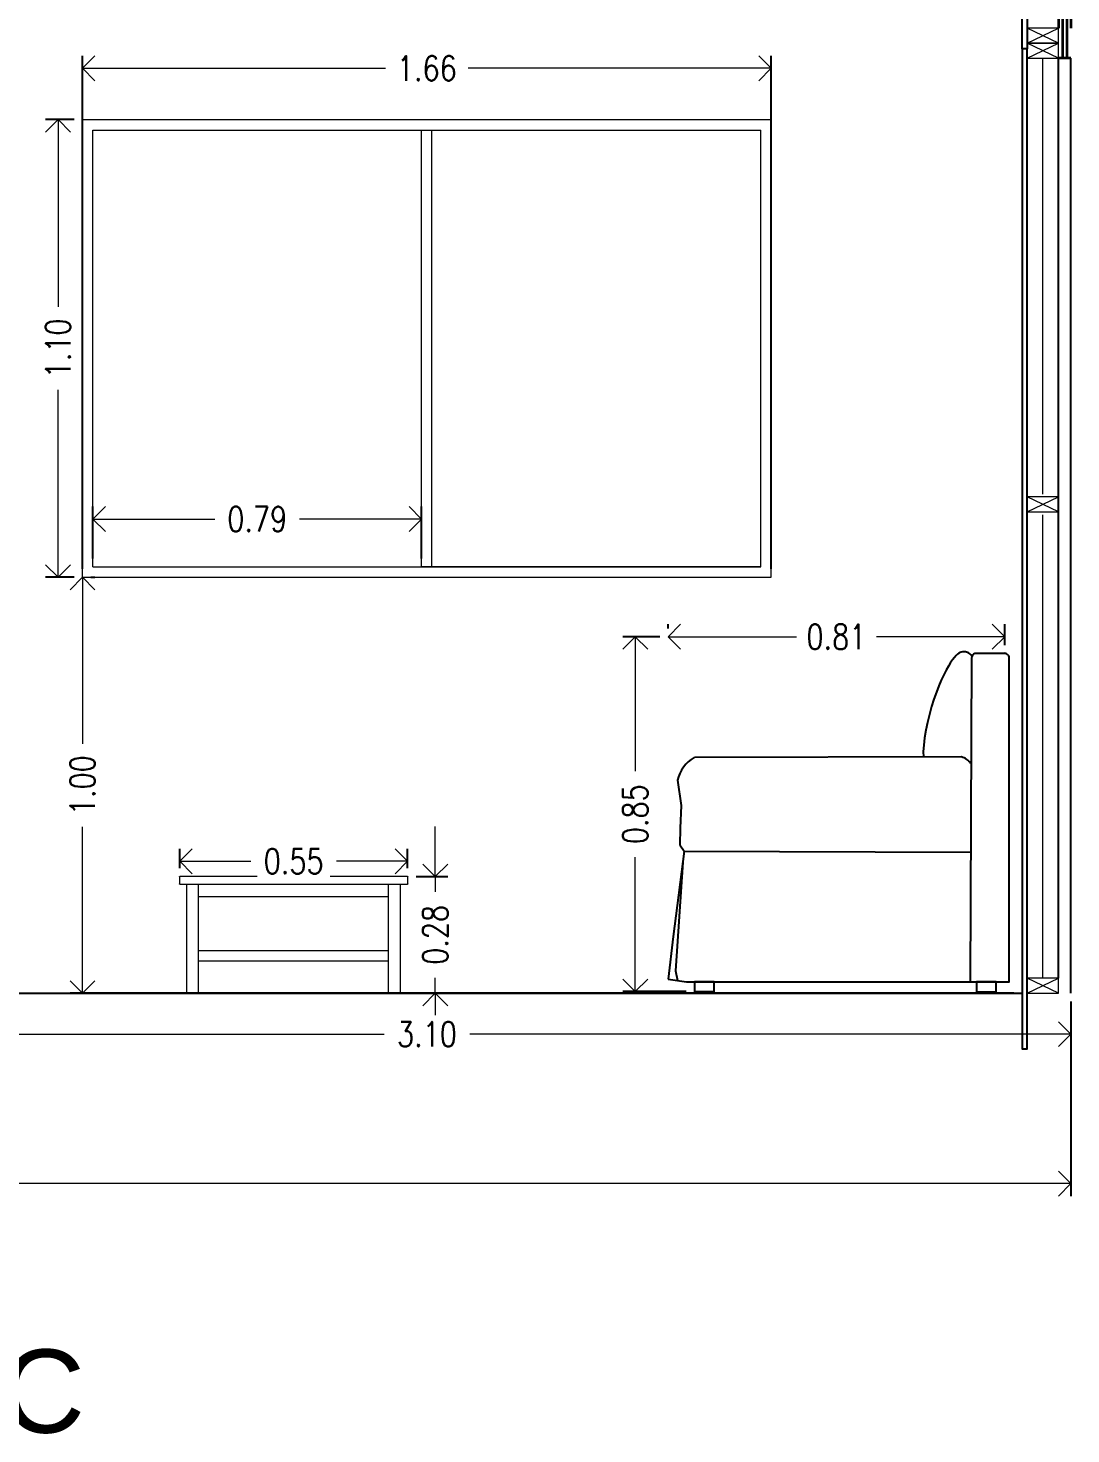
# Model space of a CAD drawing. Header units: inches. Extents: x -102.5 to -49.9, y 36.2 to 69.9.
# Drawn here: x -60.596 to -58.088, y 57.181 to 60.561 of the extents above; entities that cross this region are included whole.
import ezdxf

# ---------------------------------------------------------------- set-up
doc = ezdxf.new("R2010")
doc.units = ezdxf.units.IN
doc.header["$MEASUREMENT"] = 0
doc.layers.get('DEFPOINTS').update_dxf_attribs({"color": 210})
for name, color, linetype, lineweight in [('A-ANNO-DIMS', 3, 'Continuous', 18), ('A-DETL-MCUT', 4, 'Continuous', 25), ('A-ELEV-MBE1', 7, 'Continuous', 35), ('A-ELEV-MBE2', 4, 'Continuous', 25), ('A-WALL-PATT', 8, 'Continuous', 18), ('A-WALL-STUD', 3, 'Continuous', 18), ('arredi', 7, 'Continuous', 20)]:
    doc.layers.add(name, color=color, linetype=linetype, lineweight=lineweight)
doc.styles.add('E-ROMANS', font='romans.shx', dxfattribs={"width": 0.8})
doc.styles.get("Standard").update_dxf_attribs({"font": 'Arial.ttf'})
doc.dimstyles.new('Fabio1', dxfattribs={"dimscale": 0.001, "dimtxt": 60, "dimasz": 60, "dimexe": 30, "dimexo": 20, "dimgap": 30, "dimtad": 0, "dimzin": 0, "dimdsep": 46, "dimtxsty": 'E-ROMANS', "dimblk": 'OPEN90', "dimcen": 90, "dimclrd": 3, "dimclre": 3, "dimclrt": 3, "dimadec": 0, "dimazin": 0, "dimtfac": 1, "dimtmove": 1, "dimatfit": 3, "dimldrblk": 'OPEN90', "dimfxl": 1, "dimtfill": 1, "dimtolj": 1, "dimtzin": 0, "dimlwd": -1, "dimarcsym": 0})

# ---------------------------------------------------------------- blocks, each defined once
blk = doc.blocks.new('族几何图形组合_2633-Back')
at = {"layer": 'arredi'}
for p, q in [((-450, 459), (-450, 431)), ((449, 460), (-449, 460)), ((450, 431), (450, 459)), ((-449, 430), (449, 430))]:
    blk.add_line(p, q, dxfattribs=at)
for points, knots in [([(-450, 459), (-450, 459.1), (-450, 459.3), (-449.9, 459.5), (-449.8, 459.7), (-449.6, 459.8), (-449.5, 459.9), (-449.4, 459.9), (-449.3, 460), (-449.3, 460)], [0, 0, 0, 0, 0.1666667, 0.3333333, 0.4583333, 0.5833333, 0.6666667, 0.75, 0.8333294, 0.8333294, 0.8333294, 0.8333294]), ([(449.3, 460), (449.3, 460), (449.4, 459.9), (449.5, 459.9), (449.6, 459.8), (449.8, 459.7), (449.9, 459.5), (450, 459.3), (450, 459.1), (450, 459)], [-0.8333294, -0.8333294, -0.8333294, -0.8333294, -0.75, -0.6666667, -0.5833333, -0.4583333, -0.3333333, -0.1666667, 0, 0, 0, 0]), ([(-449.3, 430), (-449.3, 430), (-449.4, 430.1), (-449.5, 430.1), (-449.6, 430.2), (-449.7, 430.3), (-449.9, 430.5), (-450, 430.7), (-450, 430.9), (-450, 431)], [0.1666695, 0.1666695, 0.1666695, 0.1666695, 0.25, 0.3333333, 0.4166667, 0.5, 0.6666667, 0.8333333, 1, 1, 1, 1]), ([(450, 431), (450, 430.9), (450, 430.7), (449.9, 430.5), (449.7, 430.3), (449.6, 430.2), (449.5, 430.1), (449.4, 430.1), (449.3, 430), (449.3, 430)], [-1, -1, -1, -1, -0.8333333, -0.6666667, -0.5, -0.4166667, -0.3333333, -0.25, -0.1666695, -0.1666695, -0.1666695, -0.1666695])]:
    blk.add_open_spline(points, degree=3, knots=knots, dxfattribs=at)
for points in [[(-449.3, 460), (-449.2, 460), (-449.1, 460), (-449, 460)], [(449, 460), (449.1, 460), (449.2, 460), (449.3, 460)], [(-449, 430), (-449.1, 430), (-449.2, 430), (-449.3, 430)], [(449.3, 430), (449.2, 430), (449.1, 430), (449, 430)]]:
    blk.add_open_spline(points, degree=3, dxfattribs=at)
blk = doc.blocks.new('_Open90')
at = {"color": 0, "linetype": 'ByBlock', "lineweight": -2}
for p, q in [((0, 0), (-1, 0)), ((-0.5, 0.5), (0, 0)), ((0, 0), (-0.5, -0.5))]:
    blk.add_line(p, q, dxfattribs=at)
blk = doc.blocks.new('*D1438')
at = {"layer": 'A-ANNO-DIMS', "color": 3, "lineweight": -2, "transparency": 16777216}
for p, q in [((-60.4453, 59.2406), (-60.4353, 59.2406)), ((-58.2256, 58.2406), (-60.4953, 58.2406))]:
    blk.add_line(p, q, dxfattribs=at)
at = {"layer": 'A-ANNO-DIMS', "color": 3, "transparency": 16777216}
for p, q in [((-60.4653, 59.1806), (-60.4653, 58.8403)), ((-60.4653, 58.3006), (-60.4653, 58.6408))]:
    blk.add_line(p, q, dxfattribs=at)
at = {"layer": 'DEFPOINTS', "color": 0, "transparency": 16777216}
for p in [(-60.4653, 59.2406), (-60.4653, 58.2406), (-58.2056, 58.2406)]:
    blk.add_point(p, dxfattribs=at)
at = {"layer": 'A-ANNO-DIMS', "color": 3, "transparency": 16777216, "xscale": 0.06, "yscale": 0.06, "zscale": 0.06}
for p, rotation in [((-60.4653, 59.2406), 90), ((-60.4653, 58.2406), 270)]:
    blk.add_blockref('_Open90', p, dxfattribs=dict(at, rotation=rotation))
at = {"layer": 'A-ANNO-DIMS', "color": 3, "transparency": 16777216, "insert": (-60.4653, 58.7406), "char_height": 0.06, "attachment_point": 5, "rotation": 90, "style": 'E-ROMANS', "bg_fill": 3, "box_fill_scale": 1.25, "bg_fill_color": 256, "bg_fill_true_color": 13158600, "bg_fill_transparency": 0}
blk.add_mtext('\\A1;1.00', dxfattribs=at)
blk = doc.blocks.new('*D1439')
at = {"layer": 'A-ANNO-DIMS', "color": 3, "lineweight": -2, "transparency": 16777216}
for p, q in [((-60.2316, 58.541), (-60.2316, 58.5877)), ((-59.6834, 58.541), (-59.6834, 58.5877))]:
    blk.add_line(p, q, dxfattribs=at)
at = {"layer": 'A-ANNO-DIMS', "color": 3, "transparency": 16777216}
for p, q in [((-60.1716, 58.5577), (-60.0607, 58.5577)), ((-59.7434, 58.5577), (-59.8544, 58.5577))]:
    blk.add_line(p, q, dxfattribs=at)
at = {"layer": 'DEFPOINTS', "color": 0, "transparency": 16777216}
for p in [(-59.6834, 58.5577), (-60.2316, 58.521), (-59.6834, 58.521)]:
    blk.add_point(p, dxfattribs=at)
at = {"layer": 'A-ANNO-DIMS', "color": 3, "transparency": 16777216, "xscale": 0.06, "yscale": 0.06, "zscale": 0.06, "rotation": 180}
blk.add_blockref('_Open90', (-60.2316, 58.5577), dxfattribs=at)
at = {"layer": 'A-ANNO-DIMS', "color": 3, "transparency": 16777216, "xscale": 0.06, "yscale": 0.06, "zscale": 0.06}
blk.add_blockref('_Open90', (-59.6834, 58.5577), dxfattribs=at)
at = {"layer": 'A-ANNO-DIMS', "color": 3, "transparency": 16777216, "insert": (-59.9575, 58.5577), "char_height": 0.06, "attachment_point": 5, "style": 'E-ROMANS', "bg_fill": 3, "box_fill_scale": 1.25, "bg_fill_color": 256, "bg_fill_true_color": 13158600, "bg_fill_transparency": 0}
blk.add_mtext('\\A1;0.55', dxfattribs=at)
blk = doc.blocks.new('*D1440')
at = {"layer": 'A-ANNO-DIMS', "color": 3, "transparency": 16777216}
for p, q in [((-59.617, 58.581), (-59.617, 58.641)), ((-59.617, 58.521), (-59.617, 58.4839)), ((-59.617, 58.2406), (-59.617, 58.2776)), ((-59.617, 58.1806), (-59.617, 58.1206))]:
    blk.add_line(p, q, dxfattribs=at)
at = {"layer": 'A-ANNO-DIMS', "color": 3, "lineweight": -2, "transparency": 16777216}
for p, q in [((-59.6632, 58.521), (-59.587, 58.521)), ((-58.2256, 58.2406), (-59.647, 58.2406))]:
    blk.add_line(p, q, dxfattribs=at)
at = {"layer": 'DEFPOINTS', "color": 0, "transparency": 16777216}
for p in [(-59.6832, 58.521), (-59.617, 58.2406), (-58.2056, 58.2406)]:
    blk.add_point(p, dxfattribs=at)
at = {"layer": 'A-ANNO-DIMS', "color": 3, "transparency": 16777216, "xscale": 0.06, "yscale": 0.06, "zscale": 0.06}
for p, rotation in [((-59.617, 58.521), 270), ((-59.617, 58.2406), 90)]:
    blk.add_blockref('_Open90', p, dxfattribs=dict(at, rotation=rotation))
at = {"layer": 'A-ANNO-DIMS', "color": 3, "transparency": 16777216, "insert": (-59.617, 58.3808), "char_height": 0.06, "attachment_point": 5, "rotation": 90, "style": 'E-ROMANS', "bg_fill": 3, "box_fill_scale": 1.25, "bg_fill_color": 256, "bg_fill_true_color": 13158600, "bg_fill_transparency": 0}
blk.add_mtext('\\A1;0.28', dxfattribs=at)
blk = doc.blocks.new('*D1441')
at = {"layer": 'A-ANNO-DIMS', "color": 3, "lineweight": -2, "transparency": 16777216}
for p, q in [((-59.0571, 59.1174), (-59.0571, 59.1274)), ((-58.2477, 59.0775), (-58.2477, 59.1274))]:
    blk.add_line(p, q, dxfattribs=at)
at = {"layer": 'A-ANNO-DIMS', "color": 3, "transparency": 16777216}
for p, q in [((-58.9971, 59.0974), (-58.7487, 59.0974)), ((-58.3077, 59.0974), (-58.5561, 59.0974))]:
    blk.add_line(p, q, dxfattribs=at)
at = {"layer": 'DEFPOINTS', "color": 0, "transparency": 16777216}
for p in [(-59.0571, 59.0974), (-59.0571, 59.0974), (-58.2477, 59.0575)]:
    blk.add_point(p, dxfattribs=at)
at = {"layer": 'A-ANNO-DIMS', "color": 3, "transparency": 16777216, "xscale": 0.06, "yscale": 0.06, "zscale": 0.06, "rotation": 180}
blk.add_blockref('_Open90', (-59.0571, 59.0974), dxfattribs=at)
at = {"layer": 'A-ANNO-DIMS', "color": 3, "transparency": 16777216, "xscale": 0.06, "yscale": 0.06, "zscale": 0.06}
blk.add_blockref('_Open90', (-58.2477, 59.0974), dxfattribs=at)
at = {"layer": 'A-ANNO-DIMS', "color": 3, "transparency": 16777216, "insert": (-58.6524, 59.0974), "char_height": 0.06, "attachment_point": 5, "style": 'E-ROMANS', "bg_fill": 3, "box_fill_scale": 1.25, "bg_fill_color": 256, "bg_fill_true_color": 13158600, "bg_fill_transparency": 0}
blk.add_mtext('\\A1;0.81', dxfattribs=at)
blk = doc.blocks.new('*D1442')
at = {"layer": 'A-ANNO-DIMS', "color": 3, "lineweight": -2, "transparency": 16777216}
for p, q in [((-59.0771, 59.0974), (-59.166, 59.0974)), ((-59.0139, 58.2443), (-59.166, 58.2443))]:
    blk.add_line(p, q, dxfattribs=at)
at = {"layer": 'A-ANNO-DIMS', "color": 3, "transparency": 16777216}
for p, q in [((-59.136, 59.0374), (-59.136, 58.774)), ((-59.136, 58.3043), (-59.136, 58.5677))]:
    blk.add_line(p, q, dxfattribs=at)
at = {"layer": 'DEFPOINTS', "color": 0, "transparency": 16777216}
for p in [(-59.136, 59.0974), (-59.0571, 59.0974), (-58.9939, 58.2443)]:
    blk.add_point(p, dxfattribs=at)
at = {"layer": 'A-ANNO-DIMS', "color": 3, "transparency": 16777216, "xscale": 0.06, "yscale": 0.06, "zscale": 0.06}
for p, rotation in [((-59.136, 59.0974), 90), ((-59.136, 58.2443), 270)]:
    blk.add_blockref('_Open90', p, dxfattribs=dict(at, rotation=rotation))
at = {"layer": 'A-ANNO-DIMS', "color": 3, "transparency": 16777216, "insert": (-59.136, 58.6708), "char_height": 0.06, "attachment_point": 5, "rotation": 90, "style": 'E-ROMANS', "bg_fill": 3, "box_fill_scale": 1.25, "bg_fill_color": 256, "bg_fill_true_color": 13158600, "bg_fill_transparency": 0}
blk.add_mtext('\\A1;0.85', dxfattribs=at)
blk = doc.blocks.new('*D1428')
at = {"layer": 'A-ANNO-DIMS', "color": 3, "lineweight": -2, "transparency": 16777216}
for p, q in [((-60.4653, 59.2606), (-60.4653, 60.4939)), ((-58.8092, 59.2606), (-58.8092, 60.4939))]:
    blk.add_line(p, q, dxfattribs=at)
at = {"layer": 'A-ANNO-DIMS', "color": 3, "transparency": 16777216}
for p, q in [((-60.4053, 60.4639), (-59.737, 60.4639)), ((-58.8692, 60.4639), (-59.5376, 60.4639))]:
    blk.add_line(p, q, dxfattribs=at)
at = {"layer": 'DEFPOINTS', "color": 0, "transparency": 16777216}
for p in [(-58.8092, 60.4639), (-60.4653, 59.2406), (-58.8092, 59.2406)]:
    blk.add_point(p, dxfattribs=at)
at = {"layer": 'A-ANNO-DIMS', "color": 3, "transparency": 16777216, "xscale": 0.06, "yscale": 0.06, "zscale": 0.06, "rotation": 180}
blk.add_blockref('_Open90', (-60.4653, 60.4639), dxfattribs=at)
at = {"layer": 'A-ANNO-DIMS', "color": 3, "transparency": 16777216, "xscale": 0.06, "yscale": 0.06, "zscale": 0.06}
blk.add_blockref('_Open90', (-58.8092, 60.4639), dxfattribs=at)
at = {"layer": 'A-ANNO-DIMS', "color": 3, "transparency": 16777216, "insert": (-59.6373, 60.4639), "char_height": 0.06, "attachment_point": 5, "style": 'E-ROMANS', "bg_fill": 3, "box_fill_scale": 1.25, "bg_fill_color": 256, "bg_fill_true_color": 13158600, "bg_fill_transparency": 0}
blk.add_mtext('\\A1;1.66', dxfattribs=at)
blk = doc.blocks.new('*D1429')
at = {"layer": 'A-ANNO-DIMS', "color": 3, "lineweight": -2, "transparency": 16777216}
for p, q in [((-60.4853, 60.3406), (-60.5542, 60.3406)), ((-60.4853, 59.2406), (-60.5542, 59.2406))]:
    blk.add_line(p, q, dxfattribs=at)
at = {"layer": 'A-ANNO-DIMS', "color": 3, "transparency": 16777216}
for p, q in [((-60.5242, 60.2806), (-60.5242, 59.8903)), ((-60.5242, 59.3006), (-60.5242, 59.6908))]:
    blk.add_line(p, q, dxfattribs=at)
at = {"layer": 'DEFPOINTS', "color": 0, "transparency": 16777216}
for p in [(-60.4653, 60.3406), (-60.5242, 59.2406), (-60.4653, 59.2406)]:
    blk.add_point(p, dxfattribs=at)
at = {"layer": 'A-ANNO-DIMS', "color": 3, "transparency": 16777216, "xscale": 0.06, "yscale": 0.06, "zscale": 0.06}
for p, rotation in [((-60.5242, 60.3406), 90), ((-60.5242, 59.2406), 270)]:
    blk.add_blockref('_Open90', p, dxfattribs=dict(at, rotation=rotation))
at = {"layer": 'A-ANNO-DIMS', "color": 3, "transparency": 16777216, "insert": (-60.5242, 59.7906), "char_height": 0.06, "attachment_point": 5, "rotation": 90, "style": 'E-ROMANS', "bg_fill": 3, "box_fill_scale": 1.25, "bg_fill_color": 256, "bg_fill_true_color": 13158600, "bg_fill_transparency": 0}
blk.add_mtext('\\A1;1.10', dxfattribs=at)
blk = doc.blocks.new('*D1430')
at = {"layer": 'A-ANNO-DIMS', "color": 3, "lineweight": -2, "transparency": 16777216}
for p, q in [((-60.4403, 59.2856), (-60.4403, 59.4104)), ((-59.6499, 59.2856), (-59.6499, 59.4104))]:
    blk.add_line(p, q, dxfattribs=at)
at = {"layer": 'A-ANNO-DIMS', "color": 3, "transparency": 16777216}
for p, q in [((-60.3803, 59.3804), (-60.1471, 59.3804)), ((-59.7099, 59.3804), (-59.9431, 59.3804))]:
    blk.add_line(p, q, dxfattribs=at)
at = {"layer": 'DEFPOINTS', "color": 0, "transparency": 16777216}
for p in [(-59.6499, 59.3804), (-60.4403, 59.2656), (-59.6499, 59.2656)]:
    blk.add_point(p, dxfattribs=at)
at = {"layer": 'A-ANNO-DIMS', "color": 3, "transparency": 16777216, "xscale": 0.06, "yscale": 0.06, "zscale": 0.06, "rotation": 180}
blk.add_blockref('_Open90', (-60.4403, 59.3804), dxfattribs=at)
at = {"layer": 'A-ANNO-DIMS', "color": 3, "transparency": 16777216, "xscale": 0.06, "yscale": 0.06, "zscale": 0.06}
blk.add_blockref('_Open90', (-59.6499, 59.3804), dxfattribs=at)
at = {"layer": 'A-ANNO-DIMS', "color": 3, "transparency": 16777216, "insert": (-60.0451, 59.3804), "char_height": 0.06, "attachment_point": 5, "style": 'E-ROMANS', "bg_fill": 3, "box_fill_scale": 1.25, "bg_fill_color": 256, "bg_fill_true_color": 13158600, "bg_fill_transparency": 0}
blk.add_mtext('\\A1;0.79', dxfattribs=at)
blk = doc.blocks.new('*D1412')
at = {"layer": 'A-ANNO-DIMS', "color": 3, "lineweight": -2, "transparency": 16777216}
for p, q in [((-61.1855, 58.2206), (-61.1855, 58.1121)), ((-58.0885, 58.2206), (-58.0885, 58.1121))]:
    blk.add_line(p, q, dxfattribs=at)
at = {"layer": 'A-ANNO-DIMS', "color": 3, "transparency": 16777216}
for p, q in [((-61.1255, 58.1421), (-59.7401, 58.1421)), ((-58.1485, 58.1421), (-59.5338, 58.1421))]:
    blk.add_line(p, q, dxfattribs=at)
at = {"layer": 'DEFPOINTS', "color": 0, "transparency": 16777216}
for p in [(-61.1855, 58.2406), (-58.0885, 58.2406), (-58.0885, 58.1421)]:
    blk.add_point(p, dxfattribs=at)
at = {"layer": 'A-ANNO-DIMS', "color": 3, "transparency": 16777216, "xscale": 0.06, "yscale": 0.06, "zscale": 0.06, "rotation": 180}
blk.add_blockref('_Open90', (-61.1855, 58.1421), dxfattribs=at)
at = {"layer": 'A-ANNO-DIMS', "color": 3, "transparency": 16777216, "xscale": 0.06, "yscale": 0.06, "zscale": 0.06}
blk.add_blockref('_Open90', (-58.0885, 58.1421), dxfattribs=at)
at = {"layer": 'A-ANNO-DIMS', "color": 3, "transparency": 16777216, "insert": (-59.637, 58.1421), "char_height": 0.06, "attachment_point": 5, "style": 'E-ROMANS', "bg_fill": 3, "box_fill_scale": 1.25, "bg_fill_color": 256, "bg_fill_true_color": 13158600, "bg_fill_transparency": 0}
blk.add_mtext('\\A1;3.10', dxfattribs=at)
blk = doc.blocks.new('*D1400')
at = {"layer": 'A-ANNO-DIMS', "color": 3, "lineweight": -2, "transparency": 16777216}
for p, q in [((-64.3995, 58.0921), (-64.3995, 57.753)), ((-58.0885, 58.1221), (-58.0885, 57.753))]:
    blk.add_line(p, q, dxfattribs=at)
at = {"layer": 'A-ANNO-DIMS', "color": 3, "transparency": 16777216}
for p, q in [((-64.3395, 57.783), (-61.3391, 57.783)), ((-58.1485, 57.783), (-61.1489, 57.783))]:
    blk.add_line(p, q, dxfattribs=at)
at = {"layer": 'DEFPOINTS', "color": 0, "transparency": 16777216}
for p in [(-58.0885, 58.1421), (-64.3995, 58.1121), (-58.0885, 57.783)]:
    blk.add_point(p, dxfattribs=at)
at = {"layer": 'A-ANNO-DIMS', "color": 3, "transparency": 16777216, "xscale": 0.06, "yscale": 0.06, "zscale": 0.06, "rotation": 180}
blk.add_blockref('_Open90', (-64.3995, 57.783), dxfattribs=at)
at = {"layer": 'A-ANNO-DIMS', "color": 3, "transparency": 16777216, "xscale": 0.06, "yscale": 0.06, "zscale": 0.06}
blk.add_blockref('_Open90', (-58.0885, 57.783), dxfattribs=at)
at = {"layer": 'A-ANNO-DIMS', "color": 3, "transparency": 16777216, "insert": (-61.244, 57.783), "char_height": 0.06, "attachment_point": 5, "style": 'E-ROMANS', "bg_fill": 3, "box_fill_scale": 1.25, "bg_fill_color": 256, "bg_fill_true_color": 13158600, "bg_fill_transparency": 0}
blk.add_mtext('\\A1;6.31', dxfattribs=at)

msp = doc.modelspace()

# ---------------------------------------------------------------- linework, layer by layer
at = {"color": 7}
for p, q in [((-59.0346, 58.7524), (-59.0257, 58.6921)), ((-59.0257, 58.6921), (-59.0279, 58.6371)), ((-59.0279, 58.6371), (-59.029, 58.5973)), ((-59.0183, 58.5822), (-59.0447, 58.3768)), ((-59.029, 58.5973), (-59.0183, 58.5822)), ((-59.0183, 58.5822), (-58.3296, 58.5794)), ((-59.0217, 58.5556), (-59.0391, 58.2946)), ((-59.0447, 58.3768), (-59.0571, 58.2741)), ((-59.0391, 58.2946), (-59.0348, 58.2711)), ((-59.0571, 58.2741), (-59.0126, 58.268)), ((-59.0126, 58.268), (-58.3239, 58.2679))]:
    msp.add_line(p, q, dxfattribs=at)
for points in [[(-58.3265, 59.0508), (-58.3292, 59.054), (-58.3318, 59.0565), (-58.3344, 59.0584), (-58.3369, 59.0597), (-58.3394, 59.0605), (-58.3419, 59.061), (-58.3444, 59.0611), (-58.3469, 59.0611), (-58.3495, 59.0608), (-58.3521, 59.0603), (-58.3549, 59.0594), (-58.3578, 59.0578), (-58.361, 59.0555), (-58.3646, 59.0522), (-58.3685, 59.0479), (-58.3729, 59.0423), (-58.3777, 59.0353), (-58.3829, 59.0269), (-58.3884, 59.0171), (-58.3942, 59.0059), (-58.4001, 58.9933), (-58.406, 58.9794), (-58.4119, 58.964), (-58.4178, 58.9474), (-58.4234, 58.9294), (-58.4286, 58.9106), (-58.4333, 58.8915), (-58.4373, 58.8726), (-58.4404, 58.8543), (-58.4425, 58.8371), (-58.4434, 58.8217), (-58.4429, 58.8084)], [(-58.3277, 59.0457), (-58.3308, 58.2679), (-58.2368, 58.2679), (-58.2368, 59.0477)], [(-58.2477, 59.0575), (-58.3191, 59.0575)], [(-58.3516, 58.8086), (-58.994, 58.8069)]]:
    msp.add_lwpolyline(points, dxfattribs=at)
for points in [[(-58.9461, 58.268), (-58.9939, 58.268), (-58.9939, 58.2443), (-58.9461, 58.2443)], [(-58.2679, 58.2679), (-58.3157, 58.2679), (-58.3157, 58.2441), (-58.2679, 58.2441)]]:
    msp.add_lwpolyline(points, close=True, dxfattribs=at)
for centre, radius, start, end in [((-58.315, 59.0455), 0.0127, 108.7176, 179.1268), ((-58.2482, 59.046), 0.0116, 351.4479, 87.8041), ((-58.9543, 58.735), 0.0822, 118.9137, 167.7879), ((-58.3654, 58.7637), 0.047, 38.6989, 72.9285)]:
    msp.add_arc(centre, radius, start, end, dxfattribs=at)
at = {"layer": 'A-DETL-MCUT'}
msp.add_lwpolyline([(-58.2055, 60.7206), (-58.1935, 60.7206), (-58.1935, 60.5106), (-58.2055, 60.5106)], close=True, dxfattribs=at)
msp.add_lwpolyline([(-58.2056, 60.5106), (-58.2056, 58.1066), (-58.1935, 58.1066), (-58.1935, 60.5106)], dxfattribs=at)
at = {"layer": 'A-ELEV-MBE1'}
for points in [[(-58.1085, 60.7566), (-58.1085, 60.4886)], [(-58.0985, 60.7566), (-58.0985, 60.4886)], [(-58.1185, 60.7206), (-58.1185, 60.5606)], [(-58.0885, 60.7206), (-58.0885, 60.5606)], [(-58.0885, 60.4886), (-58.1185, 60.4886)]]:
    msp.add_lwpolyline(points, dxfattribs=at)
at = {"layer": 'A-ELEV-MBE2'}
for p, q in [((-58.1185, 58.2766), (-58.1185, 60.4886)), ((-58.0885, 58.2406), (-58.0885, 60.4886)), ((-58.1935, 58.2906), (-58.1935, 58.5811))]:
    msp.add_line(p, q, dxfattribs=at)
msp.add_lwpolyline([(-64.3125, 58.2406), (-58.2056, 58.2406)], dxfattribs=at)
at = {"layer": 'A-WALL-PATT', "ltscale": 0.1}
for p, q in [((-58.156, 59.4406), (-58.156, 60.4886)), ((-58.156, 58.2766), (-58.156, 59.3906))]:
    msp.add_line(p, q, dxfattribs=at)
at = {"layer": 'A-WALL-STUD'}
for p, q in [((-58.1935, 60.5246), (-58.1185, 60.5606)), ((-58.1185, 60.5246), (-58.1935, 60.5606)), ((-58.1935, 60.4886), (-58.1185, 60.5246)), ((-58.1185, 60.4886), (-58.1935, 60.5246)), ((-58.1935, 59.3976), (-58.1185, 59.4336)), ((-58.1185, 59.3976), (-58.1935, 59.4336)), ((-58.1935, 58.2406), (-58.1185, 58.2766)), ((-58.1185, 58.2406), (-58.1935, 58.2766))]:
    msp.add_line(p, q, dxfattribs=at)
for points in [[(-58.1935, 60.5246), (-58.1185, 60.5246), (-58.1185, 60.5606), (-58.1935, 60.5606)], [(-58.1935, 60.4886), (-58.1185, 60.4886), (-58.1185, 60.5246), (-58.1935, 60.5246)], [(-58.1935, 59.3976), (-58.1185, 59.3976), (-58.1185, 59.4336), (-58.1935, 59.4336)], [(-58.1935, 58.2406), (-58.1185, 58.2406), (-58.1185, 58.2766), (-58.1935, 58.2766)]]:
    msp.add_lwpolyline(points, close=True, dxfattribs=at)
at = {"layer": 'arredi'}
for p, q in [((-60.4653, 59.2406), (-60.4653, 60.3406)), ((-60.4653, 59.2406), (-60.4653, 60.3406)), ((-60.4653, 60.3406), (-58.8092, 60.3406)), ((-60.4403, 60.3406), (-58.8092, 60.3406)), ((-58.8092, 59.2406), (-58.8092, 60.3406)), ((-60.4403, 59.2656), (-60.4403, 60.3156)), ((-60.4403, 60.3156), (-58.8342, 60.3156)), ((-59.6499, 59.2656), (-59.6499, 60.3156)), ((-59.6249, 59.2656), (-59.6249, 60.3156)), ((-58.8342, 59.2656), (-58.8342, 60.3156)), ((-60.4653, 59.2406), (-58.8092, 59.2406)), ((-60.4403, 59.2656), (-58.8342, 59.2656)), ((-60.4403, 59.2656), (-59.6374, 59.2656)), ((-59.6374, 59.2656), (-59.6499, 59.2656)), ((-59.6374, 59.2656), (-59.6249, 59.2656)), ((-58.8342, 59.2656), (-59.6371, 59.2656)), ((-60.2145, 58.2401), (-60.2145, 58.5027)), ((-60.1871, 58.5027), (-60.1871, 58.2401)), ((-59.7292, 58.2401), (-59.7292, 58.5027)), ((-59.7017, 58.5027), (-59.7017, 58.2401)), ((-59.7292, 58.4721), (-60.1871, 58.4721)), ((-59.7292, 58.3421), (-60.1871, 58.3421)), ((-60.1871, 58.318), (-59.7292, 58.318)), ((-60.1871, 58.2401), (-60.2145, 58.2401)), ((-59.7017, 58.2401), (-59.7292, 58.2401))]:
    msp.add_line(p, q, dxfattribs=at)

# ---------------------------------------------------------------- block references
at = {"xscale": 0.0006105099050547771, "yscale": 0.0006105099050547771, "zscale": 0.0006105099050547771}
msp.add_blockref('族几何图形组合_2633-Back', (-59.9575, 58.2401), dxfattribs=at)

# ---------------------------------------------------------------- texts
at = {"insert": (-62.3373, 57.384), "char_height": 0.2, "attachment_point": 1}
msp.add_mtext_dynamic_manual_height_columns('SEZIONE C -C ', width=3.552679, gutter_width=1, heights=[0], dxfattribs=at)

# ---------------------------------------------------------------- next in the draw order: dimensions: what is measured, and where the dimension line sits
at = {"layer": 'A-ANNO-DIMS'}
dim = msp.add_linear_dim(base=(-60.4653, 58.2406), p1=(-60.4653, 59.2406), p2=(-58.2056, 58.2406), angle=90, dimstyle='Fabio1', dxfattribs=at)
dim.commit()
dim.dimension.update_dxf_attribs({"geometry": '*D1438', "text_midpoint": (-60.4653, 58.7406)})

# ---------------------------------------------------------------- next in the draw order: dimensions: what is measured, and where the dimension line sits
for base, p1, p2, picture, middle in [((-58.8092, 60.4639), (-60.4653, 59.2406), (-58.8092, 59.2406), '*D1428', (-59.6373, 60.4639)), ((-59.0571, 59.0974), (-58.2477, 59.0575), (-59.0571, 59.0974), '*D1441', (-58.6524, 59.0974)), ((-59.6834, 58.5577), (-60.2316, 58.521), (-59.6834, 58.521), '*D1439', (-59.9575, 58.5577))]:
    dim = msp.add_linear_dim(base=base, p1=p1, p2=p2, dimstyle='Fabio1', dxfattribs=at)
    dim.commit()
    dim.dimension.update_dxf_attribs({"geometry": picture, "text_midpoint": middle})

# ---------------------------------------------------------------- next in the draw order: dimensions: what is measured, and where the dimension line sits
for base, p1, p2, picture, middle in [((-60.5242, 59.2406), (-60.4653, 60.3406), (-60.4653, 59.2406), '*D1429', (-60.5242, 59.7906)), ((-59.617, 58.2406), (-59.6832, 58.521), (-58.2056, 58.2406), '*D1440', (-59.617, 58.3808))]:
    dim = msp.add_linear_dim(base=base, p1=p1, p2=p2, angle=90, dimstyle='Fabio1', dxfattribs=at)
    dim.commit()
    dim.dimension.update_dxf_attribs({"geometry": picture, "text_midpoint": middle})
dim = msp.add_linear_dim(base=(-59.6499, 59.3804), p1=(-60.4403, 59.2656), p2=(-59.6499, 59.2656), dimstyle='Fabio1', dxfattribs=at)
dim.commit()
dim.dimension.update_dxf_attribs({"geometry": '*D1430', "text_midpoint": (-60.0451, 59.3804)})

# ---------------------------------------------------------------- next in the draw order: dimensions: what is measured, and where the dimension line sits
dim = msp.add_linear_dim(base=(-59.136, 59.0974), p1=(-58.9939, 58.2443), p2=(-59.0571, 59.0974), angle=90, dimstyle='Fabio1', dxfattribs=at)
dim.commit()
dim.dimension.update_dxf_attribs({"geometry": '*D1442', "text_midpoint": (-59.136, 58.6708)})

# ---------------------------------------------------------------- next in the draw order: dimensions: what is measured, and where the dimension line sits
dim = msp.add_linear_dim(base=(-58.0885, 58.1421), p1=(-61.1855, 58.2406), p2=(-58.0885, 58.2406), dimstyle='Fabio1', dxfattribs=at)
dim.commit()
dim.dimension.update_dxf_attribs({"geometry": '*D1412', "text_midpoint": (-59.637, 58.1421)})

# ---------------------------------------------------------------- next in the draw order: dimensions: what is measured, and where the dimension line sits
dim = msp.add_linear_dim(base=(-58.0885, 57.783), p1=(-64.3995, 58.1121), p2=(-58.0885, 58.1421), dimstyle='Fabio1', dxfattribs=at)
dim.commit()
dim.dimension.update_dxf_attribs({"geometry": '*D1400', "text_midpoint": (-61.244, 57.783)})

doc.saveas('drawing.dxf')
